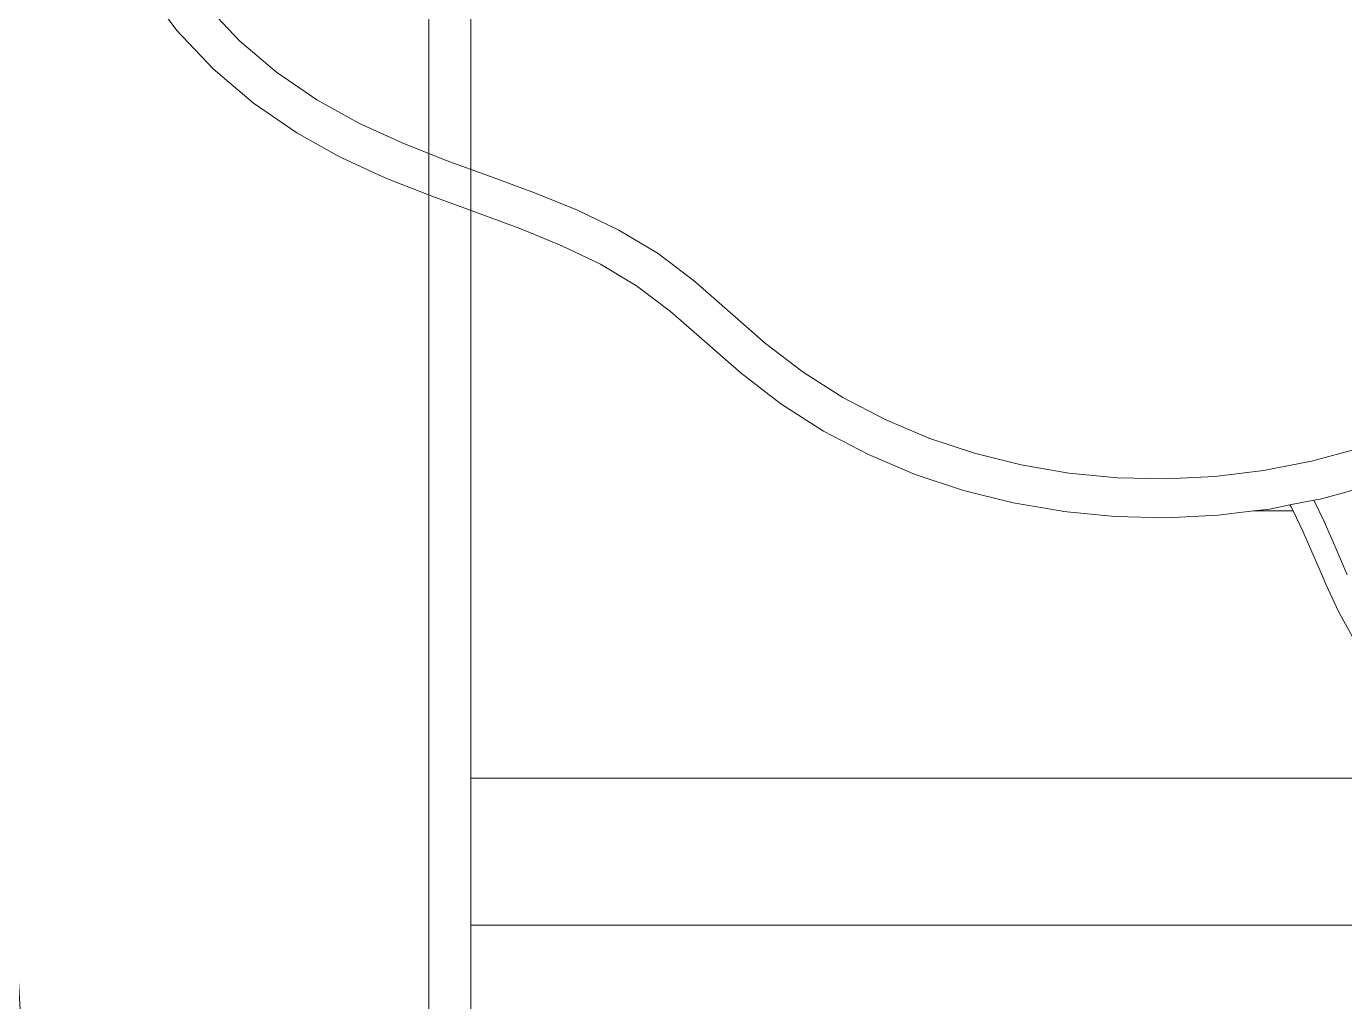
# Model space of a CAD drawing. Header units: millimetres. Extents: x 930469 to 1523124, y -120375 to 411163.
# Drawn here: x 1401818 to 1404958, y 131921 to 134243 of the extents above; entities that cross this region are included whole.
import ezdxf

# ---------------------------------------------------------------- set-up
doc = ezdxf.new("R2010")
doc.units = ezdxf.units.MM
for name, color, linetype, lineweight in [('A-NET THAY', 8, 'Continuous', 0), ('A1-KÝ HIỆU', 8, 'Continuous', 0), ('COT VACH', 8, 'Continuous', 0), ('xr', 8, 'Continuous', 0)]:
    doc.layers.add(name, color=color, linetype=linetype, lineweight=lineweight)

# ---------------------------------------------------------------- blocks, each defined once
blk = doc.blocks.new('zzz')
at = {"layer": 'xr', "ltscale": 3}
for p, q in [((1225208.4, 14176), (1225357.6, 13974.8)), ((1225655.9, 13926.1), (1225497.5, 14093.4)), ((1225357.6, 13974.8), (1225530.7, 13792)), ((1225655.9, 13926.1), (1225833, 13775.6)), ((1225530.7, 13792), (1225722.6, 13628.9)), ((1225833, 13775.6), (1226024.1, 13644.1)), ((1225722.6, 13628.9), (1225928.8, 13487.1)), ((1226224.6, 13533.1), (1226024.1, 13644.1)), ((1226224.6, 13533.1), (1226431.4, 13439.1)), ((1225928.8, 13487.1), (1226122.5, 13379.7)), ((1226122.5, 13379.7), (1226143.3, 13368.2)), ((1226641.7, 13356.3), (1226431.4, 13439.1)), ((1226143.3, 13368.2), (1226322.5, 13286.6)), ((1226641.7, 13356.3), (1226852.8, 13279.1)), ((1226322.5, 13286.6), (1226360.9, 13269.2)), ((1226360.9, 13269.2), (1226577.5, 13183.8)), ((1226852.8, 13279.1), (1227061.9, 13201.9)), ((1227061.9, 13201.9), (1227266.5, 13118.9)), ((1226577.5, 13183.8), (1226790.3, 13105.9)), ((1226790.3, 13105.9), (1226996.2, 13029.8)), ((1227266.5, 13118.9), (1227463.5, 13024.3)), ((1227192.6, 12950), (1226996.2, 13029.8)), ((1227650.5, 12912.7), (1227463.5, 13024.3)), ((1227192.6, 12950), (1227376.9, 12861.6)), ((1227650.5, 12912.7), (1227825.4, 12779.7)), ((1227376.9, 12861.6), (1227547.5, 12759.5)), ((1227547.5, 12759.5), (1227709.2, 12636.6)), ((1227825.4, 12779.7), (1228162.7, 12485)), ((1227709.2, 12636.6), (1228046, 12342.2)), ((1228162.7, 12485), (1228341.2, 12347.9)), ((1228235.4, 12196.5), (1228046, 12342.2)), ((1228341.2, 12347.9), (1228531.3, 12226.9)), ((1228235.4, 12196.5), (1228439, 12066.9)), ((1228731.7, 12122.1), (1228531.3, 12226.9)), ((1228731.7, 12122.1), (1228941.1, 12033.7)), ((1228439, 12066.9), (1228653, 11955)), ((1229157.8, 11961.7), (1228941.1, 12033.7)), ((1228875.9, 11860.8), (1228653, 11955)), ((1229157.8, 11961.7), (1229380.6, 11906.2)), ((1230762.8, 11923.6), (1230986.9, 11985)), ((1229380.6, 11906.2), (1229608, 11867.3)), ((1230303.1, 11850.7), (1230534.3, 11878.7)), ((1230534.3, 11878.7), (1230762.8, 11923.6)), ((1228875.9, 11860.8), (1229106.1, 11784.2)), ((1229608, 11867.3), (1229838.4, 11845)), ((1230070.7, 11839.5), (1229838.4, 11845)), ((1230070.7, 11839.5), (1230303.1, 11850.7)), ((1230804.8, 11743.6), (1231042.2, 11808.7)), ((1229342.4, 11725.3), (1229106.1, 11784.2)), ((1230775, 11737.8), (1230804.8, 11743.6)), ((1229342.4, 11725.3), (1229566.9, 11686.9)), ((1229583.1, 11684.1), (1229566.9, 11686.9)), ((1229583.1, 11684.1), (1229827, 11660.5)), ((1230318.3, 11666.5), (1230486.4, 11686.9)), ((1230486.4, 11686.9), (1230562.9, 11696.1)), ((1230486.4, 11686.9), (1230675.5, 11686.9)), ((1230562.9, 11696.1), (1230660.8, 11715.4)), ((1230660.8, 11715.4), (1230775, 11737.8)), ((1230660.8, 11715.4), (1230664.8, 11708.6)), ((1230664.8, 11708.6), (1230675.5, 11686.9)), ((1230675.5, 11686.9), (1230722.3, 11591.1)), ((1230775, 11737.8), (1230824.1, 11637.2)), ((1229827, 11660.5), (1230072.5, 11654.6)), ((1230072.5, 11654.6), (1230318.3, 11666.5)), ((1230824.1, 11637.2), (1230879.5, 11509.8)), ((1230722.3, 11591.1), (1230776.5, 11466.4)), ((1230879.5, 11509.8), (1230933.8, 11382.4)), ((1230776.5, 11466.4), (1230810.4, 11386.9)), ((1230831.4, 11337.6), (1230810.4, 11386.9)), ((1230831.4, 11337.6), (1230891.6, 11208.1)), ((1230891.6, 11208.1), (1230959.2, 11086.9))]:
    blk.add_line(p, q, dxfattribs=at)
blk = doc.blocks.new('frefegthmm')
at = {"layer": 'A-NET THAY', "ltscale": 3}
for p, q in [((1595760.1, 515098.5), (1595760.1, 522698.5)), ((1596110.1, 515098.5), (1596110.1, 522698.5))]:
    blk.add_line(p, q, dxfattribs=at)
for points in [[(1588160.1, 515098.5), (1595760.1, 515098.5), (1595760.1, 522698.5), (1588160.1, 522698.5)], [(1576010.1, 514998.5), (1607910.1, 514998.5), (1607910.1, 514698.5), (1595860.1, 513998.5), (1588060.1, 513998.5), (1576010.1, 514698.5)]]:
    blk.add_lwpolyline(points, close=True, dxfattribs=at)
at = {"layer": 'A1-KÝ HIỆU', "ltscale": 3}
blk.add_lwpolyline([(1607910.1, 514998.5), (1576010.1, 514998.5), (1576010.1, 515098.5), (1607910.1, 515098.5)], close=True, dxfattribs=at)
at = {"layer": 'A-NET THAY', "xscale": 0.5, "yscale": 0.5, "zscale": 0.5, "rotation": 90}
blk.add_blockref('zzz', (1600967.1, -98281), dxfattribs=at)

msp = doc.modelspace()

# ---------------------------------------------------------------- block references
at = {"layer": 'COT VACH', "rotation": 269.9999999999985}
msp.add_blockref('frefegthmm', (887778.3, 1728213.1), dxfattribs=at)

doc.saveas('drawing.dxf')
